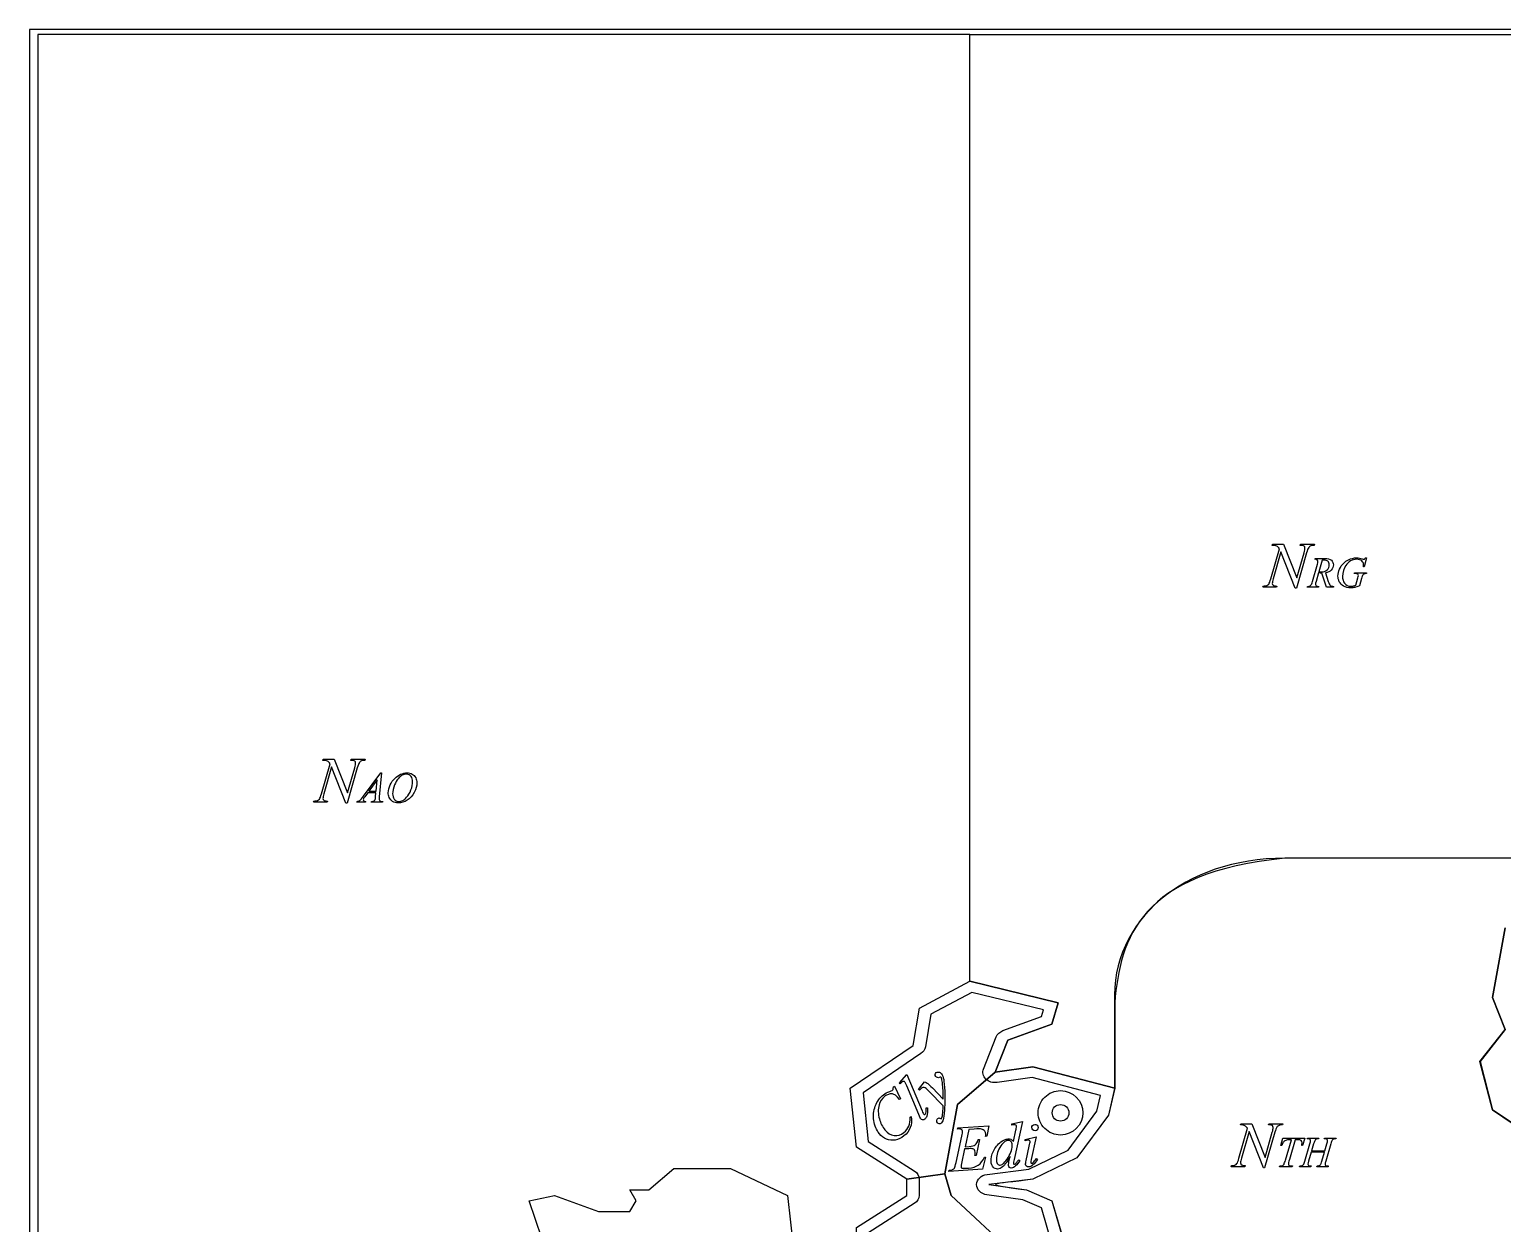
# Model space of a CAD drawing. Extents: x 1 to 639, y -1 to 499.
# Drawn here: x 1.3 to 245.7, y 299.3 to 497.5 of the extents above; entities that cross this region are included whole.
import ezdxf

# ---------------------------------------------------------------- set-up
doc = ezdxf.new("R2010")
doc.units = 0
for name, color, linetype in [('Background', 7, 'CONTINUOUS'), ('Centers', 7, 'CONTINUOUS'), ('Dividing_Lines', 7, 'CONTINUOUS'), ('Label_Land', 7, 'CONTINUOUS'), ('Label_Sea', 7, 'CONTINUOUS'), ('Land', 7, 'CONTINUOUS'), ('Nations', 7, 'CONTINUOUS'), ('Seas', 7, 'CONTINUOUS')]:
    doc.layers.add(name, color=color, linetype=linetype)

msp = doc.modelspace()

# ---------------------------------------------------------------- linework, layer by layer
at = {"layer": 'Background', "color": 1}
for points in [[(1.344743, 497.531739), (1.344743, 0.221553), (638.64735, 0.221553)], [(638.64735, 497.531739), (1.344743, 497.531739)]]:
    msp.add_lwpolyline(points, dxfattribs=at)
at = {"layer": 'Centers', "color": 1}
for points in [[(173.793901, 317.696017)], [(176.116915, 317.696017)]]:
    msp.add_lwpolyline(points, close=True, dxfattribs=at)
for points in [[(168.704414, 317.696017), (168.704414, 318.672249), (169.094896, 319.608497), (169.789957, 320.298796)], [(169.789957, 320.298796), (170.485017, 320.989094), (171.427721, 321.376896), (172.410682, 321.37689)], [(172.410682, 321.37689), (174.457579, 321.376884), (176.116914, 319.728903), (176.116915, 317.696017)], [(171.027428, 317.696017), (171.027428, 318.060366), (171.173164, 318.409792), (171.432575, 318.667425)], [(171.432575, 318.667425), (171.691985, 318.925058), (172.043821, 319.069793), (172.410682, 319.069791)], [(172.410682, 319.069791), (173.174616, 319.069777), (173.7939, 318.454722), (173.793901, 317.696017)], [(169.789956, 315.093237), (169.094895, 315.783535), (168.704414, 316.719784), (168.704414, 317.696017)], [(171.432574, 316.724607), (171.173163, 316.98224), (171.027427, 317.331667), (171.027428, 317.696017)], [(172.410682, 316.32224), (172.043821, 316.322238), (171.691985, 316.466973), (171.432574, 316.724607)], [(173.793901, 317.696017), (173.793901, 316.937311), (173.174617, 316.322254), (172.410682, 316.32224)], [(176.116915, 317.696017), (176.116915, 315.66313), (174.45758, 314.015147), (172.410682, 314.015141)], [(172.410682, 314.015141), (171.42772, 314.015135), (170.485017, 314.402938), (169.789956, 315.093237)]]:
    msp.add_open_spline(points, degree=3, dxfattribs=at)
at = {"layer": 'Dividing_Lines', "color": 2}
msp.add_lwpolyline([(246.189263, 348.404335), (244.099744, 336.859213), (246.171388, 331.53037), (242.010235, 326.202181), (244.099744, 318.209404), (254.547018, 311.104562)], dxfattribs=at)
at = {"layer": 'Label_Land', "color": 7}
for points in [[(145.8318, 322.523365), (145.709594, 322.67558), (146.937994, 324.031934)], [(146.937994, 324.031934), (149.451768, 318.014462)], [(149.018014, 321.466455), (148.858527, 321.589148), (149.834429, 322.846455)], [(144.688344, 322.014903), (144.841609, 322.136273)], [(144.841609, 322.136273), (145.873205, 319.998937), (145.724082, 319.880847), (145.344195, 320.320261)], [(148.878234, 317.412231), (146.902684, 322.160084)], [(152.941385, 318.833066), (150.615383, 321.257622)], [(151.150803, 321.82293), (152.958087, 319.943193)], [(150.106251, 318.532746), (150.332911, 318.503621)], [(147.45354, 316.950237), (147.648228, 317.104411)], [(155.426726, 315.011276), (155.31572, 315.003853), (155.365982, 315.202337), (160.514505, 315.54664), (160.186874, 313.800278), (159.991295, 313.787199)], [(164.330361, 315.654163), (164.317192, 315.848401), (166.115274, 316.26924)], [(166.115274, 316.26924), (164.716902, 309.952941)], [(155.081563, 309.45097), (156.04847, 313.829392)], [(157.199762, 314.939999), (156.571219, 312.071345), (157.242534, 312.116238)], [(158.108947, 315.0008), (157.199762, 314.939999)], [(158.769487, 313.246695), (158.965069, 313.259775), (158.405437, 310.627765), (158.193999, 310.613625)], [(164.604596, 312.940805), (164.998757, 314.802358)], [(166.555113, 313.071244), (166.541232, 313.275982), (168.344957, 313.691923)], [(168.344957, 313.691923), (167.547845, 309.941863)], [(157.18323, 311.737852), (156.501343, 311.692252), (155.968693, 309.288807)], [(163.910339, 309.788257), (164.072357, 310.453011)], [(166.708854, 309.785557), (167.236572, 312.183397)], [(159.795197, 310.335733), (159.990779, 310.348813), (159.448362, 308.324414), (153.908678, 307.953952), (153.964224, 308.152786)], [(156.50631, 308.486268), (157.140625, 308.528687)], [(165.48027, 309.893244), (165.667467, 309.79502)], [(168.401268, 310.120225), (168.594464, 310.011855)]]:
    msp.add_lwpolyline(points, dxfattribs=at)
for points in [[(168.134934, 315.771478)], [(164.406895, 312.410776)]]:
    msp.add_lwpolyline(points, close=True, dxfattribs=at)
for points in [[(146.098641, 322.781781), (146.035126, 322.731483), (145.946179, 322.645345), (145.8318, 322.523365)], [(146.395883, 322.909494), (146.308183, 322.911826), (146.209103, 322.869255), (146.098641, 322.781781)], [(146.603399, 322.811376), (146.550552, 322.8772), (146.481381, 322.909906), (146.395883, 322.909494)], [(146.902684, 322.160084), (146.740594, 322.547653), (146.640832, 322.764751), (146.603399, 322.811376)], [(149.834429, 322.846455), (150.056033, 322.761734), (150.240934, 322.663652), (150.389131, 322.552207)], [(151.713207, 323.721873), (151.622928, 323.83432), (151.583403, 323.95107), (151.594631, 324.072121)], [(151.594631, 324.072121), (151.60586, 324.193171), (151.661182, 324.293059), (151.760598, 324.371786)], [(151.986782, 323.541473), (151.877063, 323.571231), (151.785871, 323.631365), (151.713207, 323.721873)], [(151.760598, 324.371786), (151.882105, 324.468007), (152.026398, 324.499276), (152.193476, 324.465591)], [(152.305355, 323.558219), (152.203251, 323.522227), (152.09706, 323.516645), (151.986782, 323.541473)], [(152.193476, 324.465591), (152.358353, 324.434649), (152.511253, 324.331413), (152.652176, 324.155884)], [(152.511466, 323.613766), (152.476722, 323.617656), (152.408019, 323.59914), (152.305355, 323.558219)], [(152.599914, 323.562677), (152.575693, 323.592845), (152.546211, 323.609875), (152.511466, 323.613766)], [(152.684057, 323.407233), (152.665395, 323.464237), (152.637347, 323.516051), (152.599914, 323.562677)], [(152.652176, 324.155884), (152.826129, 323.939214), (152.950843, 323.63196), (153.026316, 323.23412)], [(152.805443, 322.749653), (152.764603, 323.07622), (152.724141, 323.295413), (152.684057, 323.407233)], [(152.925787, 321.451945), (152.910325, 321.780663), (152.87021, 322.213232), (152.805443, 322.749653)], [(153.026316, 323.23412), (153.099588, 322.839024), (153.154788, 322.185111), (153.191917, 321.272381)], [(141.683865, 318.828116), (141.994032, 319.612099), (142.440457, 320.234804), (143.02314, 320.69623)], [(143.277571, 320.446838), (142.783257, 320.055391), (142.458972, 319.578759), (142.304716, 319.016941)], [(143.02314, 320.69623), (143.296532, 320.912728), (143.654807, 321.091018), (144.097965, 321.231097)], [(143.84899, 320.764753), (143.653067, 320.699329), (143.462594, 320.593357), (143.277571, 320.446838)], [(144.404295, 320.841105), (144.227813, 320.858369), (144.042711, 320.832919), (143.84899, 320.764753)], [(144.097965, 321.231097), (144.291127, 321.294335), (144.420846, 321.352196), (144.487122, 321.40468)], [(144.895514, 320.685008), (144.742315, 320.774549), (144.578575, 320.826582), (144.404295, 320.841105)], [(144.487122, 321.40468), (144.553399, 321.457165), (144.600382, 321.516802), (144.62807, 321.583592)], [(144.62807, 321.583592), (144.655758, 321.650381), (144.67585, 321.794152), (144.688344, 322.014903)], [(145.344195, 320.320261), (145.198272, 320.473886), (145.048712, 320.595468), (144.895514, 320.685008)], [(149.308879, 321.737147), (149.250887, 321.691223), (149.153932, 321.600992), (149.018014, 321.466455)], [(149.810553, 321.905619), (149.658365, 321.937636), (149.49114, 321.881479), (149.308879, 321.737147)], [(150.615383, 321.257622), (150.231019, 321.657602), (149.962742, 321.873601), (149.810553, 321.905619)], [(150.389131, 322.552207), (150.535127, 322.443504), (150.789018, 322.200412), (151.150803, 321.82293)], [(152.958087, 319.943193), (152.96524, 320.271874), (152.954474, 320.774792), (152.925787, 321.451945)], [(153.191917, 321.272381), (153.229045, 320.35965), (153.218261, 319.323737), (153.159564, 318.164641)], [(141.423429, 316.401137), (141.289647, 317.237327), (141.376459, 318.04632), (141.683865, 318.828116)], [(142.304716, 319.016941), (142.107735, 318.300158), (142.12633, 317.523043), (142.360501, 316.685596)], [(149.451768, 318.014462), (149.578702, 317.715695), (149.664189, 317.538885), (149.708227, 317.484032)], [(150.074209, 317.652721), (150.127529, 317.878887), (150.13821, 318.172229), (150.106251, 318.532746)], [(150.332911, 318.503621), (150.365624, 317.928356), (150.32987, 317.480569), (150.225649, 317.160262)], [(152.881641, 317.709032), (152.930959, 318.187749), (152.950874, 318.562427), (152.941385, 318.833066)], [(153.159564, 318.164641), (153.119103, 317.365433), (153.046519, 316.825671), (152.941812, 316.545354)], [(142.357345, 314.233551), (141.868517, 314.842418), (141.557212, 315.564946), (141.423429, 316.401137)], [(142.360501, 316.685596), (142.553541, 315.995031), (142.862547, 315.385084), (143.287518, 314.855755)], [(146.429278, 314.43656), (146.813131, 314.740532), (147.085921, 315.095631), (147.247647, 315.501855)], [(147.247647, 315.501855), (147.412134, 315.910266), (147.480765, 316.39306), (147.45354, 316.950237)], [(147.648228, 317.104411), (147.729796, 316.383895), (147.676937, 315.763298), (147.489653, 315.242619)], [(149.234508, 316.698395), (149.155239, 316.797131), (149.03648, 317.035076), (148.878234, 317.412231)], [(149.536239, 316.533565), (149.40995, 316.550202), (149.309374, 316.605146), (149.234508, 316.698395)], [(149.887221, 316.63654), (149.782283, 316.553439), (149.665289, 316.519114), (149.536239, 316.533565)], [(149.708227, 317.484032), (149.741255, 317.442893), (149.781206, 317.418451), (149.828079, 317.410707)], [(149.828079, 317.410707), (149.877714, 317.405149), (149.921862, 317.417678), (149.960523, 317.448294)], [(150.225649, 317.160262), (150.146391, 316.927017), (150.033582, 316.752443), (149.887221, 316.63654)], [(149.960523, 317.448294), (150.012992, 317.489844), (150.050888, 317.557986), (150.074209, 317.652721)], [(151.991929, 316.015219), (151.906054, 316.122181), (151.873451, 316.255628), (151.89412, 316.415558)], [(151.89412, 316.415558), (151.912028, 316.573302), (151.97345, 316.693725), (152.078389, 316.776825)], [(152.2697, 315.871792), (152.152779, 315.882387), (152.060189, 315.930196), (151.991929, 316.015219)], [(152.078389, 316.776825), (152.133619, 316.820562), (152.189093, 316.844304), (152.244809, 316.84805)], [(152.244809, 316.84805), (152.277908, 316.851836), (152.333588, 316.833121), (152.411852, 316.791904)], [(152.572653, 315.950192), (152.487046, 315.8824), (152.386061, 315.856266), (152.2697, 315.871792)], [(152.411852, 316.791904), (152.489552, 316.745762), (152.548256, 316.720468), (152.587963, 316.716022)], [(152.941812, 316.545354), (152.839306, 316.262296), (152.716253, 316.063908), (152.572653, 315.950192)], [(152.587963, 316.716022), (152.612778, 316.713248), (152.63485, 316.719515), (152.65418, 316.734822)], [(152.65418, 316.734822), (152.670749, 316.747943), (152.688736, 316.784618), (152.708139, 316.844848)], [(152.708139, 316.844848), (152.785158, 317.058375), (152.842992, 317.346436), (152.881641, 317.709032)], [(164.729603, 315.717775), (164.648553, 315.712355), (164.515472, 315.69115), (164.330361, 315.654163)], [(165.021095, 315.647619), (164.943059, 315.702167), (164.845895, 315.725552), (164.729603, 315.717775)], [(165.112844, 315.469179), (165.107861, 315.542677), (165.077278, 315.602157), (165.021095, 315.647619)], [(165.072904, 315.118454), (165.1057, 315.261275), (165.119014, 315.378184), (165.112844, 315.469179)], [(167.641931, 315.211154), (167.631965, 315.358147), (167.67464, 315.485807), (167.769955, 315.594136)], [(167.769955, 315.594136), (167.865267, 315.702466), (167.986927, 315.76158), (168.134934, 315.771478)], [(168.134934, 315.771478), (168.282941, 315.781376), (168.411483, 315.738994), (168.520561, 315.644332)], [(168.520561, 315.644332), (168.629636, 315.549672), (168.689157, 315.428846), (168.699123, 315.281853)], [(143.529961, 313.338448), (143.067496, 313.537501), (142.676624, 313.835869), (142.357345, 314.233551)], [(143.287518, 314.855755), (143.721298, 314.315453), (144.22689, 314.009231), (144.804294, 313.937088)], [(144.985076, 313.171766), (144.477465, 313.083834), (143.992427, 313.139394), (143.529961, 313.338448)], [(144.804294, 313.937088), (145.379495, 313.867688), (145.921156, 314.034178), (146.429278, 314.43656)], [(146.430812, 313.852304), (145.972398, 313.489286), (145.490486, 313.26244), (144.985076, 313.171766)], [(147.489653, 315.242619), (147.300166, 314.724684), (146.947219, 314.261246), (146.430812, 313.852304)], [(155.979009, 314.932192), (155.882165, 315.003061), (155.698071, 315.029422), (155.426726, 315.011276)], [(156.142731, 314.632003), (156.133714, 314.764996), (156.07914, 314.865059), (155.979009, 314.932192)], [(156.04847, 313.829392), (156.12365, 314.182475), (156.15507, 314.450012), (156.142731, 314.632003)], [(159.283553, 314.984427), (159.110131, 315.036112), (158.718596, 315.041569), (158.108947, 315.0008)], [(158.269276, 312.401118), (158.474272, 312.562486), (158.641008, 312.844345), (158.769487, 313.246695)], [(159.831776, 314.65194), (159.701046, 314.80492), (159.518305, 314.915749), (159.283553, 314.984427)], [(160.000888, 314.193906), (159.988312, 314.379395), (159.931941, 314.532074), (159.831776, 314.65194)], [(159.991295, 313.787199), (160.005047, 313.949841), (160.008244, 314.08541), (160.000888, 314.193906)], [(161.278901, 311.32091), (161.573578, 311.934771), (161.98321, 312.445573), (162.507797, 312.853319)], [(163.663891, 313.109932), (163.21987, 313.080239), (162.781146, 312.685267), (162.347719, 311.925017)], [(162.507797, 312.853319), (162.921076, 313.179789), (163.3092, 313.355162), (163.67217, 313.379435)], [(164.174652, 312.938419), (164.035012, 313.066194), (163.864758, 313.123365), (163.663891, 313.109932)], [(163.67217, 313.379435), (163.862465, 313.392161), (164.028939, 313.364621), (164.171593, 313.296815)], [(164.171593, 313.296815), (164.314249, 313.22901), (164.458584, 313.11034), (164.604596, 312.940805)], [(164.406895, 312.410776), (164.391709, 312.634765), (164.314295, 312.810646), (164.174652, 312.938419)], [(164.998757, 314.802358), (165.02874, 314.934443), (165.053455, 315.039808), (165.072904, 315.118454)], [(167.032222, 313.161158), (166.954695, 313.155973), (166.795658, 313.126002), (166.555113, 313.071244)], [(167.259215, 313.102508), (167.203033, 313.14797), (167.127368, 313.16752), (167.032222, 313.161158)], [(167.236572, 312.183397), (167.323237, 312.575919), (167.363248, 312.821178), (167.356604, 312.919173)], [(167.356604, 312.919173), (167.351384, 312.996169), (167.318921, 313.057281), (167.259215, 313.102508)], [(167.820497, 314.848672), (167.711182, 314.946833), (167.65166, 315.06766), (167.641931, 315.211154)], [(168.20612, 314.721529), (168.061638, 314.711867), (167.933097, 314.754248), (167.820497, 314.848672)], [(168.565815, 314.898515), (168.470502, 314.790187), (168.350604, 314.731191), (168.20612, 314.721529)], [(168.699123, 315.281853), (168.708852, 315.138359), (168.664416, 315.010579), (168.565815, 314.898515)], [(157.86446, 311.714851), (157.755656, 311.75328), (157.528579, 311.760947), (157.18323, 311.737852)], [(157.242534, 312.116238), (157.721794, 312.148288), (158.064042, 312.243248), (158.269276, 312.401118)], [(158.131711, 311.532329), (158.065635, 311.619318), (157.976551, 311.680159), (157.86446, 311.714851)], [(158.251417, 311.176461), (158.241214, 311.326952), (158.201312, 311.445575), (158.131711, 311.532329)], [(158.193999, 310.613625), (158.242718, 310.834856), (158.261858, 311.022468), (158.251417, 311.176461)], [(160.889922, 309.61791), (160.854567, 310.139386), (160.984226, 310.707053), (161.278901, 311.32091)], [(162.347719, 311.925017), (161.917814, 311.165002), (161.725404, 310.452511), (161.770489, 309.787543)], [(164.072357, 310.453011), (163.614532, 309.634878), (163.186148, 309.061297), (162.787203, 308.732268)], [(163.716879, 310.292127), (164.216754, 311.116588), (164.446759, 311.822805), (164.406895, 312.410776)], [(153.964224, 308.152786), (154.23862, 308.178156), (154.421968, 308.215028), (154.514268, 308.2634)], [(154.514268, 308.2634), (154.650956, 308.335823), (154.747694, 308.423153), (154.804481, 308.52539)], [(154.804481, 308.52539), (154.889899, 308.675247), (154.982259, 308.983774), (155.081563, 309.45097)], [(155.968693, 309.288807), (155.917162, 309.056842), (155.895431, 308.881362), (155.903499, 308.762368)], [(155.903499, 308.762368), (155.909668, 308.671372), (155.959175, 308.593822), (156.052019, 308.529717)], [(156.052019, 308.529717), (156.115249, 308.484726), (156.26668, 308.470243), (156.50631, 308.486268)], [(157.140625, 308.528687), (157.827798, 308.574641), (158.369352, 308.732148), (158.765285, 309.001208)], [(158.765285, 309.001208), (159.164741, 309.270505), (159.508045, 309.715347), (159.795197, 310.335733)], [(161.251427, 308.671753), (161.037949, 308.896544), (160.917448, 309.21193), (160.889922, 309.61791)], [(161.978305, 308.367036), (161.710483, 308.349126), (161.468191, 308.450698), (161.251427, 308.671753)], [(161.770489, 309.787543), (161.788285, 309.525055), (161.860074, 309.327703), (161.985856, 309.195486)], [(162.787203, 308.732268), (162.512237, 308.506455), (162.242604, 308.384711), (161.978305, 308.367036)], [(161.985856, 309.195486), (162.111402, 309.066771), (162.255227, 309.007834), (162.417329, 309.018674)], [(162.417329, 309.018674), (162.783822, 309.043183), (163.217006, 309.467667), (163.716879, 310.292127)], [(163.806217, 308.974443), (163.792692, 309.173932), (163.827399, 309.445203), (163.910339, 309.788257)], [(163.946711, 308.625237), (163.863489, 308.704048), (163.816658, 308.82045), (163.806217, 308.974443)], [(164.251267, 308.519039), (164.131452, 308.511026), (164.029934, 308.546426), (163.946711, 308.625237)], [(164.953378, 308.892952), (164.710838, 308.658759), (164.476802, 308.534121), (164.251267, 308.519039)], [(164.716902, 309.952941), (164.64101, 309.610359), (164.606623, 309.38657), (164.613742, 309.281575)], [(164.613742, 309.281575), (164.616115, 309.246577), (164.632465, 309.214271), (164.662792, 309.184656)], [(164.662792, 309.184656), (164.696645, 309.15528), (164.729428, 309.141652), (164.761143, 309.143773)], [(164.761143, 309.143773), (164.806956, 309.146837), (164.860035, 309.173238), (164.920382, 309.222977)], [(164.920382, 309.222977), (165.034503, 309.314985), (165.221132, 309.538408), (165.48027, 309.893244)], [(165.667467, 309.79502), (165.43747, 309.42807), (165.19944, 309.12738), (164.953378, 308.892952)], [(166.620483, 309.131003), (166.611703, 309.260495), (166.64116, 309.47868), (166.708854, 309.785557)], [(166.779985, 308.81471), (166.68243, 308.896077), (166.629262, 309.001508), (166.620483, 309.131003)], [(167.142688, 308.7124), (166.998204, 308.702738), (166.877303, 308.736841), (166.779985, 308.81471)], [(167.810999, 309.036589), (167.583945, 308.835074), (167.361175, 308.727011), (167.142688, 308.7124)], [(167.547845, 309.941863), (167.494213, 309.688661), (167.469058, 309.537561), (167.47238, 309.488563)], [(167.47238, 309.488563), (167.476176, 309.432566), (167.495118, 309.388129), (167.529206, 309.355251)], [(167.529206, 309.355251), (167.566818, 309.32261), (167.608531, 309.307821), (167.654344, 309.310884)], [(167.654344, 309.310884), (167.707202, 309.314419), (167.768735, 309.34666), (167.838943, 309.407606)], [(168.594464, 310.011855), (168.379512, 309.631847), (168.118357, 309.306759), (167.810999, 309.036589)], [(167.838943, 309.407606), (168.029131, 309.578532), (168.216572, 309.816072), (168.401268, 310.120225)]]:
    msp.add_open_spline(points, degree=3, dxfattribs=at)
at = {"layer": 'Label_Sea', "color": 3}
for points in [[(207.297603, 406.359651), (208.722741, 411.321386)], [(207.546606, 411.889644), (207.604881, 412.084327), (209.400873, 412.084333)], [(213.241853, 410.668941), (211.551823, 404.786416), (211.361098, 404.786416), (208.971741, 410.805744), (207.694947, 406.359651)], [(209.400873, 412.084333), (211.620694, 406.491198), (212.823321, 410.668948)], [(212.187572, 411.889644), (212.245847, 412.084327), (214.555734, 412.084327), (214.492159, 411.889644)], [(214.202556, 405.875583), (215.039625, 408.74844)], [(214.61226, 409.576272), (214.654643, 409.706061), (216.215757, 409.706061)], [(215.841357, 409.425467), (215.276246, 407.513709)], [(223.152454, 409.814799), (222.79573, 408.316985), (222.661517, 408.316985)], [(223.018225, 409.814782), (223.152454, 409.814799)], [(215.216204, 407.313766), (214.802968, 405.875583)], [(216.533615, 404.949536), (215.767186, 407.26115)], [(216.364099, 407.313766), (216.830314, 405.921185)], [(221.25579, 407.201502), (221.156895, 407.201502), (221.195748, 407.338305), (223.187758, 407.338305), (223.152437, 407.201502)], [(221.404132, 405.279247), (221.753793, 406.503455)], [(222.350689, 406.384193), (221.997497, 405.181032)], [(208.298909, 405.144208), (208.24593, 404.949529), (205.989022, 404.949529), (206.063192, 405.144208)], [(215.247992, 405.079321), (215.216221, 404.949536), (213.361957, 404.949536), (213.400808, 405.079321)], [(217.71683, 405.079321), (217.677979, 404.949536), (216.533615, 404.949536)], [(50.041611, 376.199429), (50.09989, 376.394108), (51.895878, 376.394108)], [(51.895878, 376.394108), (54.115703, 370.800976), (55.318326, 374.978726)], [(54.682577, 376.199419), (54.740856, 376.394098), (57.050743, 376.394098), (56.987168, 376.199419)], [(49.792611, 370.669433), (51.217746, 375.631171)], [(55.736862, 374.978716), (54.046828, 369.096191), (53.856104, 369.096191), (51.46675, 375.115519), (50.189953, 370.669423)], [(56.764656, 370.259024), (59.625518, 374.124574), (59.749139, 374.124574)], [(59.749139, 374.124574), (59.385348, 370.16782)], [(50.793914, 369.453983), (50.740935, 369.259311), (48.484027, 369.259311), (48.558197, 369.453993)], [(57.12491, 369.389099), (57.08606, 369.259311), (55.669754, 369.259311), (55.708608, 369.389099)], [(58.781387, 370.220437), (58.837899, 370.823774), (57.467509, 370.823774), (56.980102, 370.16782)], [(59.978723, 369.389099), (59.939863, 369.259311), (58.053809, 369.259311), (58.092662, 369.389099), (58.173896, 369.389099)], [(202.27198, 315.691144), (202.330259, 315.885827), (204.126247, 315.885833)], [(204.126247, 315.885833), (206.346072, 310.292698), (207.548695, 314.470448)], [(206.912946, 315.691144), (206.971225, 315.885827), (209.281112, 315.885827), (209.217537, 315.691144)], [(202.02298, 310.161151), (203.448115, 315.122886)], [(207.967231, 314.470441), (206.277197, 308.587916), (206.086473, 308.587916), (203.697119, 314.607244), (202.420321, 310.161151)], [(209.108046, 312.244765), (208.977363, 312.244765), (209.312896, 313.507557)], [(209.312896, 313.507557), (212.950786, 313.507557), (212.558741, 312.244765), (212.424528, 312.244765)], [(209.729665, 309.845456), (210.722139, 313.223428), (210.436052, 313.223428)], [(211.714609, 313.223428), (211.336692, 313.223428), (210.390136, 309.94718)], [(213.339308, 313.377739), (213.381691, 313.507524), (215.271275, 313.507524), (215.232425, 313.377739)], [(216.178972, 313.377755), (216.214289, 313.507541), (218.142727, 313.507541), (218.100344, 313.377755)], [(212.936667, 309.687589), (213.784332, 312.560447)], [(215.783394, 309.687589), (216.214289, 311.14331), (213.992705, 311.14331), (213.558277, 309.687589)], [(214.059813, 311.385363), (216.270801, 311.385363), (216.620463, 312.560464)], [(214.405952, 312.56043), (214.059813, 311.385363)], [(217.249146, 312.560447), (216.405014, 309.687589)], [(203.024283, 308.945708), (202.971304, 308.751029), (200.714396, 308.751029), (200.788566, 308.945708)], [(210.722139, 308.880821), (210.884606, 308.880821), (210.842222, 308.751036), (208.758384, 308.751036), (208.797234, 308.880821), (208.889063, 308.880821)], [(213.992705, 308.880804), (213.964461, 308.751019), (212.085472, 308.751019), (212.131389, 308.880804)], [(216.839442, 308.880804), (216.800592, 308.751019), (214.935732, 308.751019), (214.985178, 308.880804)]]:
    msp.add_lwpolyline(points, dxfattribs=at)
for points in [[(64.005115, 374.124574)], [(59.049815, 372.956491), (57.661767, 371.079838), (58.866153, 371.079838)], [(63.885028, 373.900079)]]:
    msp.add_lwpolyline(points, close=True, dxfattribs=at)
for points in [[(208.277717, 411.752841), (208.122312, 411.833521), (207.878608, 411.879122), (207.546606, 411.889644)], [(208.722741, 411.321386), (208.584994, 411.531852), (208.436653, 411.67567), (208.277717, 411.752841)], [(212.320018, 411.884391), (212.277635, 411.884391), (212.233486, 411.886142), (212.187572, 411.889644)], [(212.833916, 411.773894), (212.742086, 411.847558), (212.570786, 411.884391), (212.320018, 411.884391)], [(212.823321, 410.668948), (212.922215, 411.012709), (212.971662, 411.279299), (212.971662, 411.468719)], [(212.971662, 411.468719), (212.971662, 411.598507), (212.925747, 411.700232), (212.833916, 411.773894)], [(213.586219, 411.531852), (213.473197, 411.366988), (213.358409, 411.079351), (213.241853, 410.668941)], [(213.957072, 411.815981), (213.79107, 411.742319), (213.667452, 411.647609), (213.586219, 411.531852)], [(214.492159, 411.889644), (214.251988, 411.893146), (214.073625, 411.868592), (213.957072, 411.815981)], [(214.990179, 409.46753), (214.903058, 409.542364), (214.777084, 409.578611), (214.61226, 409.576272)], [(215.124392, 409.193925), (215.124392, 409.301497), (215.079654, 409.392699), (214.990179, 409.46753)], [(215.039625, 408.74844), (215.096136, 408.940199), (215.124392, 409.088694), (215.124392, 409.193925)], [(216.109782, 409.453518), (216.034435, 409.453518), (215.94496, 409.444168), (215.841357, 409.425467)], [(216.770256, 409.246558), (216.624267, 409.384532), (216.40411, 409.453518), (216.109782, 409.453518)], [(216.215757, 409.706061), (216.738484, 409.706061), (217.115224, 409.607843), (217.345976, 409.411408)], [(216.639573, 407.815392), (216.875036, 408.039889), (216.992768, 408.318172), (216.992768, 408.650239)], [(216.992768, 408.650239), (216.992768, 408.909813), (216.918597, 409.108586), (216.770256, 409.246558)], [(217.692105, 408.636193), (217.692105, 408.329849), (217.573197, 408.049227), (217.33538, 407.794329)], [(217.345976, 409.411408), (217.576729, 409.214973), (217.692105, 408.956568), (217.692105, 408.636193)], [(218.709269, 407.962685), (218.88351, 408.334508), (219.100135, 408.647868), (219.359143, 408.902764)], [(219.751188, 408.555512), (219.381511, 408.015318), (219.196673, 407.410815), (219.196673, 406.742002)], [(219.359143, 408.902764), (219.620507, 409.16), (219.904238, 409.36228), (220.210338, 409.509607)], [(221.54541, 409.579781), (220.813123, 409.579781), (220.215049, 409.238358), (219.751188, 408.555512)], [(220.210338, 409.509607), (220.631815, 409.713057), (221.074484, 409.814782), (221.538344, 409.814782)], [(221.538344, 409.814782), (221.879765, 409.814782), (222.188221, 409.758658), (222.463709, 409.64641)], [(222.386009, 409.31319), (222.183512, 409.490917), (221.903312, 409.579781), (221.54541, 409.579781)], [(222.693288, 408.706347), (222.693288, 408.935521), (222.590861, 409.137801), (222.386009, 409.31319)], [(222.463709, 409.64641), (222.574378, 409.601979), (222.655613, 409.579764), (222.707413, 409.579764)], [(222.661517, 408.316985), (222.682697, 408.492373), (222.693288, 408.622161), (222.693288, 408.706347)], [(222.707413, 409.579764), (222.766279, 409.579764), (222.815727, 409.592626), (222.855754, 409.618349)], [(222.855754, 409.618349), (222.898138, 409.646411), (222.952294, 409.711889), (223.018225, 409.814782)], [(206.953241, 405.465171), (207.055666, 405.619513), (207.170453, 405.917673), (207.297603, 406.359651)], [(207.694947, 406.359651), (207.599584, 406.022906), (207.551902, 405.765084), (207.551902, 405.586187)], [(213.965919, 405.293296), (214.041266, 405.403205), (214.120145, 405.597301), (214.202556, 405.875583)], [(214.802968, 405.875583), (214.748812, 405.688503), (214.721734, 405.530654), (214.721734, 405.402038)], [(215.767186, 407.26115), (215.588234, 407.258815), (215.404573, 407.276354), (215.216204, 407.313766)], [(215.276246, 407.513709), (215.426943, 407.492673), (215.561156, 407.482156), (215.678887, 407.482156)], [(215.678887, 407.482156), (216.083883, 407.482156), (216.404112, 407.593235), (216.639573, 407.815392)], [(217.33538, 407.794329), (217.099919, 407.54177), (216.776159, 407.381582), (216.364099, 407.313766)], [(216.830314, 405.921185), (216.943336, 405.579763), (217.056358, 405.357605), (217.16938, 405.254712)], [(218.447903, 406.791093), (218.447903, 407.20267), (218.535025, 407.593201), (218.709269, 407.962685)], [(218.670415, 405.865043), (218.522074, 406.176065), (218.447903, 406.484749), (218.447903, 406.791093)], [(219.366206, 405.117892), (219.053042, 405.307311), (218.821112, 405.556362), (218.670415, 405.865043)], [(219.196673, 406.742002), (219.196673, 406.297684), (219.310873, 405.914168), (219.539272, 405.591454)], [(221.736131, 407.099774), (221.637239, 407.167593), (221.477126, 407.201502), (221.25579, 407.201502)], [(221.827964, 406.906849), (221.827964, 406.991036), (221.797353, 407.055344), (221.736131, 407.099774)], [(221.753793, 406.503455), (221.80324, 406.671828), (221.827964, 406.806293), (221.827964, 406.906849)], [(222.544946, 406.93491), (222.504916, 406.871771), (222.440164, 406.688198), (222.350689, 406.384193)], [(222.756862, 407.138362), (222.674449, 407.098606), (222.60381, 407.030789), (222.544946, 406.93491)], [(223.152437, 407.201502), (222.971132, 407.199167), (222.839274, 407.17812), (222.756862, 407.138362)], [(206.063192, 405.144208), (206.345747, 405.151213), (206.534705, 405.175767), (206.630067, 405.217872)], [(206.630067, 405.217872), (206.774877, 405.281011), (206.882602, 405.363444), (206.953241, 405.465171)], [(207.551902, 405.586187), (207.551902, 405.452892), (207.594285, 405.351167), (207.679052, 405.281011)], [(207.679052, 405.281011), (207.767352, 405.214365), (207.97397, 405.168764), (208.298909, 405.144208)], [(213.400808, 405.079321), (213.575049, 405.086325), (213.692781, 405.103864), (213.754002, 405.131937)], [(213.754002, 405.131937), (213.850541, 405.171694), (213.92118, 405.22548), (213.965919, 405.293296)], [(214.721734, 405.402038), (214.721734, 405.30382), (214.755876, 405.226649), (214.824159, 405.170525)], [(214.824159, 405.170525), (214.875962, 405.128432), (215.017239, 405.098031), (215.247992, 405.079321)], [(217.16938, 405.254712), (217.282402, 405.151816), (217.464885, 405.093352), (217.71683, 405.079321)], [(220.591787, 404.837268), (220.087899, 404.837268), (219.679372, 404.930809), (219.366206, 405.117892)], [(219.539272, 405.591454), (219.767669, 405.268741), (220.119685, 405.107385), (220.59532, 405.107385)], [(221.21694, 404.907426), (221.019152, 404.860654), (220.810767, 404.837268), (220.591787, 404.837268)], [(220.59532, 405.107385), (220.713051, 405.107385), (220.823717, 405.117903), (220.92732, 405.138938)], [(220.92732, 405.138938), (221.033278, 405.159974), (221.192215, 405.206743), (221.404132, 405.279247)], [(221.997497, 405.181032), (221.674914, 405.043058), (221.414728, 404.951856), (221.21694, 404.907426)], [(50.772722, 376.062626), (50.617317, 376.143303), (50.373613, 376.188904), (50.041611, 376.199429)], [(51.217746, 375.631171), (51.080002, 375.841637), (50.931661, 375.985455), (50.772722, 376.062626)], [(54.815026, 376.194165), (54.772643, 376.194165), (54.728493, 376.195917), (54.682577, 376.199419)], [(55.328922, 376.083673), (55.237091, 376.157335), (55.065793, 376.194165), (54.815026, 376.194165)], [(55.318326, 374.978726), (55.41722, 375.322487), (55.466667, 375.589077), (55.466667, 375.778497)], [(55.466667, 375.778497), (55.466667, 375.908283), (55.420752, 376.010008), (55.328922, 376.083673)], [(56.081224, 375.841627), (55.968202, 375.67676), (55.853415, 375.389123), (55.736862, 374.978716)], [(56.452078, 376.125756), (56.286078, 376.052091), (56.16246, 375.957382), (56.081224, 375.841627)], [(56.987168, 376.199419), (56.746996, 376.202921), (56.568633, 376.178367), (56.452078, 376.125756)], [(62.924342, 373.889556), (63.263408, 374.046235), (63.623666, 374.124574), (64.005115, 374.124574)], [(64.005115, 374.124574), (64.322987, 374.124574), (64.604365, 374.055588), (64.849247, 373.917617)], [(60.872291, 370.81325), (60.872291, 371.257566), (60.979426, 371.696036), (61.193695, 372.128659)], [(61.193695, 372.128659), (61.410322, 372.563622), (61.668154, 372.926091), (61.96719, 373.216065)], [(61.928339, 372.125151), (61.711715, 371.601325), (61.603402, 371.106731), (61.603402, 370.641369)], [(62.525235, 373.156434), (62.303901, 372.89452), (62.104936, 372.550759), (61.928339, 372.125151)], [(61.96719, 373.216065), (62.266225, 373.508378), (62.585276, 373.732875), (62.924342, 373.889556)], [(63.192771, 373.724692), (62.969082, 373.610104), (62.74657, 373.420685), (62.525235, 373.156434)], [(63.885028, 373.900079), (63.649567, 373.900079), (63.418815, 373.841617), (63.192771, 373.724692)], [(64.662052, 373.531764), (64.490166, 373.777308), (64.231158, 373.900079), (63.885028, 373.900079)], [(64.633798, 371.297319), (64.824522, 371.795422), (64.919885, 372.259615), (64.919885, 372.6899)], [(64.919885, 372.6899), (64.919885, 373.007938), (64.833941, 373.288559), (64.662052, 373.531764)], [(64.849247, 373.917617), (65.094127, 373.781985), (65.286029, 373.579704), (65.424951, 373.310775)], [(65.633334, 372.479434), (65.633334, 371.969641), (65.483816, 371.434124), (65.18478, 370.872881)], [(65.424951, 373.310775), (65.563873, 373.044184), (65.633334, 372.767071), (65.633334, 372.479434)], [(48.558197, 369.453993), (48.840752, 369.460998), (49.029712, 369.485552), (49.125075, 369.527657)], [(49.125075, 369.527657), (49.269883, 369.590796), (49.377607, 369.673228), (49.448246, 369.774952)], [(49.448246, 369.774952), (49.550673, 369.929294), (49.665462, 370.227454), (49.792611, 370.669433)], [(50.189953, 370.669423), (50.094591, 370.332677), (50.046911, 370.074857), (50.046911, 369.895962)], [(50.046911, 369.895962), (50.046911, 369.762667), (50.089294, 369.660942), (50.174061, 369.590786)], [(50.174061, 369.590786), (50.262358, 369.524138), (50.468976, 369.478537), (50.793914, 369.453983)], [(55.708608, 369.389099), (55.882849, 369.396104), (56.035899, 369.453396), (56.167757, 369.560978)], [(56.167757, 369.560978), (56.301971, 369.670887), (56.500937, 369.903569), (56.764656, 370.259024)], [(56.771719, 369.848616), (56.743463, 369.785476), (56.729335, 369.725844), (56.729335, 369.669719)], [(56.729335, 369.669719), (56.729335, 369.594888), (56.759945, 369.530578), (56.821165, 369.476791)], [(56.980102, 370.16782), (56.869435, 370.020494), (56.799974, 369.914092), (56.771719, 369.848616)], [(56.821165, 369.476791), (56.882386, 369.423006), (56.983635, 369.393776), (57.12491, 369.389099)], [(58.173896, 369.389099), (58.326945, 369.389099), (58.45174, 369.421838), (58.548279, 369.487314)], [(58.548279, 369.487314), (58.616564, 369.531747), (58.669543, 369.60541), (58.707216, 369.708304)], [(58.707216, 369.708304), (58.733118, 369.780798), (58.757842, 369.951509), (58.781387, 370.220437)], [(59.385348, 370.16782), (59.366518, 369.983079), (59.357104, 369.861477), (59.357104, 369.803013)], [(59.357104, 369.803013), (59.357104, 369.709472), (59.374763, 369.638148), (59.410083, 369.589042)], [(59.410083, 369.589042), (59.454819, 369.521224), (59.514862, 369.470945), (59.590211, 369.438207)], [(59.590211, 369.438207), (59.667914, 369.405468), (59.797418, 369.389099), (59.978723, 369.389099)], [(61.048887, 370.038035), (60.931156, 370.304623), (60.872291, 370.563028), (60.872291, 370.81325)], [(61.599869, 369.392605), (61.352634, 369.556301), (61.168973, 369.771445), (61.048887, 370.038035)], [(62.528768, 369.150569), (62.159091, 369.150569), (61.849458, 369.231247), (61.599869, 369.392605)], [(61.603402, 370.641369), (61.603402, 370.309301), (61.689345, 370.014649), (61.861231, 369.757411)], [(61.861231, 369.757411), (62.03312, 369.502515), (62.296837, 369.375067), (62.652384, 369.375067)], [(64.019241, 369.592547), (63.538899, 369.297895), (63.042075, 369.150569), (62.528768, 369.150569)], [(62.652384, 369.375067), (62.866656, 369.375067), (63.076217, 369.427684), (63.281067, 369.532917)], [(63.281067, 369.532917), (63.488275, 369.63815), (63.703723, 369.818214), (63.927411, 370.07311)], [(63.927411, 370.07311), (64.207611, 370.393486), (64.443073, 370.801555), (64.633798, 371.297319)], [(65.18478, 370.872881), (64.888097, 370.313978), (64.499584, 369.8872), (64.019241, 369.592547)], [(203.003091, 315.554341), (202.847686, 315.635021), (202.603982, 315.680622), (202.27198, 315.691144)], [(203.448115, 315.122886), (203.310371, 315.333352), (203.162029, 315.47717), (203.003091, 315.554341)], [(207.045395, 315.685891), (207.003012, 315.685891), (206.958862, 315.687642), (206.912946, 315.691144)], [(207.55929, 315.575394), (207.46746, 315.649058), (207.296162, 315.685891), (207.045395, 315.685891)], [(207.697036, 315.270219), (207.697036, 315.400007), (207.651121, 315.501732), (207.55929, 315.575394)], [(208.311593, 315.333352), (208.198571, 315.168488), (208.083784, 314.880851), (207.967231, 314.470441)], [(208.682447, 315.617481), (208.516447, 315.543819), (208.392829, 315.449109), (208.311593, 315.333352)], [(209.217537, 315.691144), (208.977365, 315.694646), (208.799002, 315.670092), (208.682447, 315.617481)], [(207.548695, 314.470448), (207.647589, 314.814209), (207.697036, 315.080799), (207.697036, 315.270219)], [(209.768516, 313.118195), (209.601338, 313.048042), (209.465947, 312.946318), (209.362342, 312.813023)], [(210.436052, 313.223428), (210.160561, 313.223428), (209.938049, 313.188351), (209.768516, 313.118195)], [(212.332699, 313.125213), (212.252641, 313.19069), (212.046611, 313.223428), (211.714609, 313.223428)], [(212.491636, 312.73936), (212.491636, 312.91007), (212.438657, 313.038687), (212.332699, 313.125213)], [(213.703099, 313.346186), (213.641877, 313.367221), (213.520613, 313.377739), (213.339308, 313.377739)], [(213.840844, 313.247967), (213.812589, 313.292399), (213.766673, 313.325139), (213.703099, 313.346186)], [(213.784332, 312.560447), (213.852615, 312.794297), (213.886757, 312.972023), (213.886757, 313.093626)], [(213.886757, 313.093626), (213.886757, 313.154427), (213.871453, 313.205874), (213.840844, 313.247967)], [(214.63906, 313.142717), (214.568421, 313.039823), (214.490718, 312.845728), (214.405952, 312.56043)], [(214.882763, 313.328628), (214.772094, 313.281858), (214.69086, 313.219888), (214.63906, 313.142717)], [(215.232425, 313.377739), (215.074665, 313.380073), (214.958111, 313.363703), (214.882763, 313.328628)], [(216.53923, 313.346202), (216.478008, 313.367238), (216.357922, 313.377755), (216.178972, 313.377755)], [(216.673442, 313.247984), (216.645187, 313.292416), (216.600449, 313.325156), (216.53923, 313.346202)], [(216.620463, 312.560464), (216.686393, 312.789637), (216.719358, 312.967364), (216.719358, 313.093643)], [(216.719358, 313.093643), (216.719358, 313.154444), (216.704053, 313.205891), (216.673442, 313.247984)], [(217.485787, 313.139225), (217.408084, 313.029316), (217.329204, 312.83639), (217.249146, 312.560447)], [(217.736553, 313.328644), (217.623531, 313.279536), (217.539942, 313.216396), (217.485787, 313.139225)], [(218.100344, 313.377755), (217.937875, 313.38009), (217.816611, 313.36372), (217.736553, 313.328644)], [(209.362342, 312.813023), (209.258739, 312.679728), (209.173974, 312.490308), (209.108046, 312.244765)], [(212.424528, 312.244765), (212.469267, 312.429506), (212.491636, 312.594371), (212.491636, 312.73936)], [(200.788566, 308.945708), (201.071121, 308.952713), (201.260081, 308.977267), (201.355444, 309.019372)], [(201.355444, 309.019372), (201.500252, 309.082511), (201.607976, 309.164944), (201.678615, 309.266671)], [(201.678615, 309.266671), (201.781042, 309.421013), (201.89583, 309.719173), (202.02298, 310.161151)], [(202.420321, 310.161151), (202.32496, 309.824406), (202.27728, 309.566584), (202.27728, 309.387687)], [(202.27728, 309.387687), (202.27728, 309.254392), (202.319663, 309.152667), (202.404429, 309.082511)], [(202.404429, 309.082511), (202.492727, 309.015865), (202.699345, 308.970264), (203.024283, 308.945708)], [(208.889063, 308.880821), (209.072724, 308.880821), (209.214001, 308.910053), (209.312896, 308.968516)], [(209.312896, 308.968516), (209.381179, 309.00827), (209.4424, 309.079594), (209.496558, 309.182488)], [(209.496558, 309.182488), (209.553069, 309.287721), (209.630771, 309.50871), (209.729665, 309.845456)], [(210.390136, 309.94718), (210.27005, 309.535603), (210.210007, 309.281875), (210.210007, 309.185997)], [(210.210007, 309.185997), (210.210007, 309.097134), (210.24768, 309.023471), (210.323028, 308.965007)], [(210.323028, 308.965007), (210.398377, 308.908883), (210.531414, 308.880821), (210.722139, 308.880821)], [(212.131389, 308.880804), (212.317402, 308.885474), (212.44102, 308.901843), (212.502242, 308.929912)], [(212.502242, 308.929912), (212.596426, 308.972005), (212.665887, 309.025791), (212.710625, 309.09127)], [(212.710625, 309.09127), (212.771845, 309.187148), (212.847192, 309.385921), (212.936667, 309.687589)], [(213.558277, 309.687589), (213.489993, 309.45374), (213.455852, 309.283029), (213.455852, 309.175457)], [(213.455852, 309.175457), (213.455852, 309.086594), (213.486461, 309.018777), (213.547681, 308.972005)], [(213.547681, 308.972005), (213.608903, 308.927575), (213.757244, 308.897174), (213.992705, 308.880804)], [(214.985178, 308.880804), (215.168839, 308.885474), (215.291279, 308.901843), (215.352499, 308.929912)], [(215.352499, 308.929912), (215.446684, 308.972005), (215.514969, 309.025791), (215.557352, 309.09127)], [(215.557352, 309.09127), (215.618572, 309.182472), (215.693919, 309.381245), (215.783394, 309.687589)], [(216.405014, 309.687589), (216.334375, 309.449061), (216.299056, 309.27835), (216.299056, 309.175457)], [(216.299056, 309.175457), (216.299056, 309.086594), (216.329666, 309.018777), (216.390888, 308.972005)], [(216.390888, 308.972005), (216.454463, 308.927575), (216.603981, 308.897174), (216.839442, 308.880804)]]:
    msp.add_open_spline(points, degree=3, dxfattribs=at)
at = {"layer": 'Land', "color": 5}
for points in [[(246.189263, 348.404343), (244.099744, 336.859221), (246.189263, 331.530717), (242.010235, 326.202189), (244.099744, 318.209411), (254.54733, 311.104736)], [(166.787638, 304.888127), (170.966666, 303.11197), (173.056193, 296.007292), (164.698127, 294.231111), (154.250541, 304.000062), (153.205782, 307.552403), (155.295293, 319.097506), (161.563848, 324.426031), (167.8324, 325.3141), (181.414257, 321.761753), (180.369495, 317.321354), (175.145704, 310.216658)], [(175.145704, 310.216658), (167.8324, 306.664314)]]:
    msp.add_lwpolyline(points, dxfattribs=at)
for points in [[(155.295293, 319.097506), (153.205782, 307.552403), (146.937224, 306.664314), (138.57916, 311.992821), (137.534406, 321.761753), (147.981989, 328.866444), (149.026743, 335.083056), (157.384809, 339.523473), (172.011426, 335.971129), (170.966666, 332.418791), (163.653362, 329.754533), (161.563848, 324.426031)], [(146.937224, 306.664314), (153.205782, 307.552403), (154.250541, 304.000062), (164.698127, 294.231111), (164.698127, 284.462162), (160.519075, 276.469403), (159.474334, 262.26003), (152.161009, 264.036195), (136.489649, 264.036195), (134.400132, 269.36472), (129.176342, 268.476628), (140.668679, 274.69323), (143.802953, 274.69323), (147.981989, 283.574081), (144.847715, 293.343034), (138.57916, 295.119192), (138.57916, 298.671536), (146.937224, 304.000062)]]:
    msp.add_lwpolyline(points, close=True, dxfattribs=at)
msp.add_open_spline([(167.8324, 306.664314), (161.02871, 305.740924), (158.678399, 306.037003), (166.787638, 304.888127)], degree=3, dxfattribs=at)
at = {"layer": 'Nations', "color": 5}
for points in [[(157.693501, 337.659196), (150.897182, 334.048713), (149.985241, 328.623345)], [(162.856125, 331.335584), (169.246177, 333.66389), (169.573569, 334.775229), (157.693501, 337.659196)], [(159.64381, 324.970623), (161.733488, 330.298635)], [(149.246186, 327.523025), (139.647055, 320.997332), (140.512536, 312.911176), (148.151642, 308.040559)], [(160.23268, 307.479394), (167.162978, 308.321623), (173.699982, 311.495838), (178.456328, 317.967339), (179.070045, 320.575772), (167.693505, 323.5516), (161.896641, 322.73049)], [(148.960931, 306.6647), (148.960931, 304.000233)], [(171.032222, 284.462678), (171.032222, 295.795609), (169.228881, 301.927275), (166.153789, 303.234252), (160.186211, 304.080151)], [(148.151642, 302.624374), (140.602216, 297.811625), (140.602216, 296.359534), (145.487133, 294.975404)]]:
    msp.add_lwpolyline(points, dxfattribs=at)
for points in [[(161.733488, 330.298635), (161.916357, 330.764685), (162.3249, 331.142045), (162.856125, 331.335584)], [(149.985241, 328.623345), (149.91253, 328.190007), (149.648238, 327.796524), (149.246186, 327.523025)], [(160.025836, 323.309637), (159.564777, 323.768097), (159.419827, 324.398315), (159.64381, 324.970623)], [(161.896641, 322.73049), (161.196723, 322.631434), (160.486895, 322.851176), (160.025836, 323.309637)], [(148.151642, 308.040559), (148.661016, 307.715701), (148.960822, 307.206005), (148.960931, 306.6647)], [(160.186211, 304.080151), (159.203054, 304.22087), (158.486899, 304.949244), (158.498484, 305.796673)], [(158.498484, 305.796673), (158.510068, 306.644102), (159.245942, 307.358133), (160.23268, 307.479394)], [(148.960931, 304.000233), (148.960822, 303.458929), (148.661016, 302.949232), (148.151642, 302.624374)]]:
    msp.add_open_spline(points, degree=3, dxfattribs=at)
at = {"layer": 'Seas', "color": 2}
for points in [[(138.57916, 298.671536), (146.937224, 304.000062), (146.937224, 306.664314), (138.57916, 311.992821), (137.534406, 321.761753), (147.981989, 328.866444), (149.026743, 335.083056), (157.384809, 339.523473), (157.384809, 496.714634), (2.760584, 496.714634), (2.760584, 254.267263)], [(167.8324, 325.3141), (161.563848, 324.426031), (163.653362, 329.754533), (170.966666, 332.418791), (172.011426, 335.971129), (157.384809, 339.523473), (157.384809, 496.714634), (380.963093, 496.714634), (380.963093, 467.407806), (375.739321, 462.079299), (361.112687, 457.638863), (341.262254, 448.758014), (337.083242, 439.877158), (326.635646, 430.108218), (325.590912, 422.115442), (319.322328, 420.339267), (307.829999, 398.137133), (292.158631, 379.487328), (283.800554, 377.711167), (278.576782, 370.606473), (272.308198, 371.494562), (249.323545, 359.949446), (209.622735, 359.949446)], [(249.304849, 359.949483), (209.604161, 359.949483)], [(250.510772, 313.849731), (244.081737, 318.209877), (241.992032, 326.202353), (246.171388, 331.530378), (244.081737, 336.859295), (246.171388, 348.404399)], [(181.395686, 335.971137), (181.395686, 321.761573), (180.350815, 317.32174), (175.127702, 310.216494), (167.813824, 306.663872), (160.500993, 305.776629), (166.768969, 304.888466), (170.948333, 303.112171), (173.038, 296.006935)], [(181.414257, 335.971129), (181.414257, 321.761753), (167.8324, 325.3141)], [(86.341243, 296.895379), (84.251731, 303.11197), (88.430772, 304.000062), (95.744085, 301.33578), (100.967864, 301.33578), (102.012624, 303.11197), (100.967864, 304.888127), (104.102143, 304.888127), (108.281176, 308.440474), (117.683997, 308.440474), (127.086828, 304.000062), (128.13158, 295.119192)]]:
    msp.add_lwpolyline(points, dxfattribs=at)
for points in [[(209.604161, 359.949483), (192.987498, 359.949483), (180.688473, 349.629048), (181.395686, 335.971137)], [(209.622735, 359.949446), (185.692175, 357.651943), (182.284296, 346.740734), (181.414257, 335.971129)]]:
    msp.add_open_spline(points, degree=3, dxfattribs=at)

doc.saveas('drawing.dxf')
